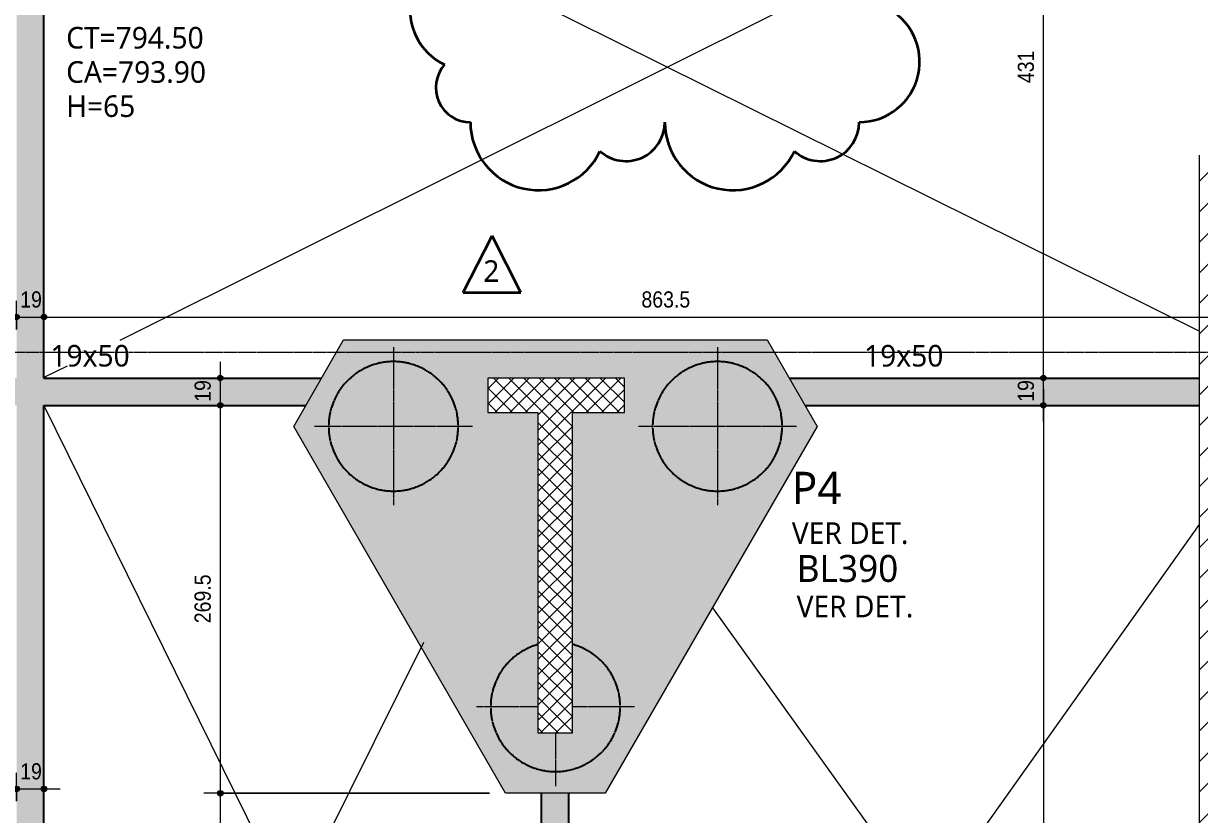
# Model space of a CAD drawing. Extents: x -2131 to 52870, y -3196 to 88043.
# Drawn here: x 44691 to 45508, y 404 to 953 of the extents above; entities that cross this region are included whole.
import ezdxf

# ---------------------------------------------------------------- set-up
doc = ezdxf.new("R2010")
doc.units = 0
for name, pattern in [('Centro de 6 mm', [1.32, 0.6, -0.24, 0.24, -0.24]), ('Hidden', [0.714375, 0.47625, -0.238125]), ('Traço', [0.635, 0.3175, -0.3175])]:
    doc.linetypes.add(name, pattern=pattern)
for name, color, linetype, lineweight in [('A-ANNO-DIMS', 7, 'Continuous', 9), ('A-ANNO-DIMS-75', 7, 'Continuous', 9), ('A-DETL-GENF', 7, 'Continuous', 18), ('G-ANNO-SYMB', 7, 'Continuous', 9), ('G-ANNO-TEXT', 7, 'Continuous', 9), ('S-BEAM', 7, 'Continuous', 25), ('S-BEAM-IDEN', 7, 'Continuous', 9), ('S-COLS-IDEN', 7, 'Continuous', 9), ('S-FNDN', 7, 'Continuous', 25), ('S-FNDN-HDLN', 7, 'Traço', 18), ('S-FNDN-IDEN', 7, 'Continuous', 9)]:
    doc.layers.add(name, color=color, linetype=linetype, lineweight=lineweight)
doc.layers.add('A-DETL', color=7, linetype='Continuous', lineweight=18, true_color=0x00a600)
doc.layers.add('G-ANNO-REVC', color=1, linetype='Continuous', lineweight=35, true_color=0xff0000)
doc.styles.add('Fira Sans_3', font='', dxfattribs={"width": 0.9, "height": 11.25})
doc.styles.add('Gadugi', font='gadugi.ttf', dxfattribs={"height": 15})
doc.styles.add('Gadugi_6', font='gadugi.ttf', dxfattribs={"height": 22.5})
doc.styles.add('Gadugi_7', font='gadugi.ttf', dxfattribs={"height": 0.2})
doc.styles.add('Gadugi_8', font='gadugi.ttf', dxfattribs={"height": 18.75})
doc.styles.get('Fira Sans_3').set_extended_font_data('Fira Sans')
doc.dimstyles.new('PED_1_5mm_ESQ_3', dxfattribs={"dimscale": 30.48, "dimtxt": 15.344768, "dimasz": 0.492126, "dimexe": 0.369094, "dimexo": 0.369094, "dimgap": 0.073819, "dimtad": 1, "dimdec": 1, "dimrnd": 0.5, "dimdsep": 46, "dimtxsty": 'Fira Sans_3', "dimblk1": 'DOTSMALL', "dimblk2": 'DOTSMALL', "dimsah": 1, "dimcen": 0.09, "dimdle": 0.369094, "dimazin": 0, "dimtfac": 1, "dimtdec": 4, "dimtix": 1, "dimtmove": 0, "dimatfit": 3, "dimfxl": 1, "dimtvp": 1, "dimtolj": 1, "dimtzin": 0, "dimarcsym": 2})
doc.dimstyles.new('PED_1_5mm_ESQ_7', dxfattribs={"dimscale": 30.48, "dimtxt": 15.344768, "dimasz": 0.492126, "dimexe": 0.369094, "dimexo": 0.369094, "dimgap": 0.073819, "dimtad": 1, "dimdec": 1, "dimrnd": 0.5, "dimdsep": 46, "dimtxsty": 'Fira Sans_3', "dimblk1": 'DOTSMALL', "dimblk2": 'DOTSMALL', "dimsah": 1, "dimcen": 0.09, "dimdle": 0.369094, "dimazin": 0, "dimtfac": 1, "dimtdec": 4, "dimtix": 1, "dimtmove": 0, "dimatfit": 3, "dimfxl": 1, "dimtvp": 1, "dimtolj": 1, "dimtzin": 0, "dimarcsym": 2})

# ---------------------------------------------------------------- blocks, each defined once
blk = doc.blocks.new('PED_BLTRG-3EST_R00 - 315x364x180 2-3763718-PL C 001 - FORMA DO TÉRREO')
at = {"layer": 'S-FNDN', "linetype": 'Hidden', "lineweight": 18}
for p, q in [((-37.01, 142.26), (-37.01, 179.13)), ((-92.01, 124.13), (-48.78, 124.13)), ((-24.78, 124.13), (17.99, 124.13)), ((-149.51, -125.73), (-149.51, -15.73)), ((75.49, -125.73), (75.49, -15.73)), ((-204.51, -70.73), (-94.51, -70.73)), ((20.49, -70.73), (130.49, -70.73))]:
    blk.add_line(p, q, dxfattribs=at)
at = {"layer": 'S-FNDN-HDLN'}
for centre in [(-149.51, -70.73), (75.49, -70.73)]:
    blk.add_circle(centre, 45, dxfattribs=at)
for start, end in [(360, 254.77107), (285.82024, 360)]:
    blk.add_arc((-37.01, 124.13), 45, start, end, dxfattribs=at)
blk = doc.blocks.new('PED_TAG_PILAR_R04 - PILAR VER DET_-2523782-PL C 001 - FORMA DO TÉRREO')
at = {"layer": 'S-COLS-IDEN', "insert": (0.115, -0.633), "char_height": 0.2, "width": 1.37089, "attachment_point": 1, "style": 'Gadugi_7'}
blk.add_mtext('VER DET.', dxfattribs=at)
blk = doc.blocks.new('PED_TAG_BLOCO_R03 - BLOCO DET_-2583237-PL C 001 - FORMA DO TÉRREO')
at = {"layer": 'S-FNDN-IDEN', "insert": (-0.977, -0.663), "char_height": 0.2, "width": 1.37089, "attachment_point": 1, "style": 'Gadugi_7'}
blk.add_mtext('VER DET.', dxfattribs=at)
blk = doc.blocks.new('DIMBLOCK403-PL C 001 - FORMA DO TÉRREO')
at = {"layer": 'A-ANNO-DIMS-75', "transparency": 16777216}
h = blk.add_hatch(color=256, dxfattribs=at)
edge = h.paths.add_edge_path(flags=0)
edge.add_arc((44686.68, 421.72), 1.88, 0, 360)
h = blk.add_hatch(color=256, dxfattribs=at)
edge = h.paths.add_edge_path(flags=0)
edge.add_arc((44705.68, 421.72), 1.88, 0, 360)
for p, q in [((44686.68, 413.13), (44686.68, 432.97)), ((44705.68, 413.13), (44705.68, 432.97)), ((44686.68, 421.72), (44716.93, 421.72)), ((44686.68, 421.72), (44686.68, 413.13)), ((44705.68, 421.72), (44705.68, 413.13))]:
    blk.add_line(p, q, dxfattribs=at)
for centre in [(44686.68, 421.72), (44705.68, 421.72)]:
    blk.add_circle(centre, 1.88, dxfattribs=at)
at = {"layer": 'A-ANNO-DIMS-75', "color": 0, "transparency": 16777216, "insert": (44689.2, 439.55), "char_height": 11.25, "width": 16.7612, "attachment_point": 1, "line_spacing_factor": 1.049215, "style": 'Fira Sans_3'}
blk.add_mtext('19', dxfattribs=at)
blk = doc.blocks.new('_DotSmall')
at = {"color": 0, "linetype": 'ByBlock', "const_width": 0.5}
blk.add_lwpolyline([(-0.0625, 0, 1), (0.0625, 0, 1)], format="xyb", close=True, dxfattribs=at)
blk = doc.blocks.new('DIMBLOCK411-PL C 001 - FORMA DO TÉRREO')
at = {"layer": 'A-ANNO-DIMS-75', "transparency": 16777216}
h = blk.add_hatch(color=256, dxfattribs=at)
edge = h.paths.add_edge_path(flags=0)
edge.add_arc((44686.68, 749.52), 1.88, 0, 360)
h = blk.add_hatch(color=256, dxfattribs=at)
edge = h.paths.add_edge_path(flags=0)
edge.add_arc((44705.68, 749.52), 1.88, 0, 360)
for p, q in [((44686.68, 740.92), (44686.68, 760.77)), ((44705.68, 740.92), (44705.68, 760.77)), ((44686.68, 749.52), (44705.68, 749.52)), ((44686.68, 749.52), (44686.68, 740.92)), ((44705.68, 749.52), (44705.68, 740.92))]:
    blk.add_line(p, q, dxfattribs=at)
for centre in [(44686.68, 749.52), (44705.68, 749.52)]:
    blk.add_circle(centre, 1.88, dxfattribs=at)
at = {"layer": 'A-ANNO-DIMS-75', "color": 0, "transparency": 16777216, "insert": (44689.2, 767.35), "char_height": 11.25, "width": 16.7612, "attachment_point": 1, "line_spacing_factor": 1.049215, "style": 'Fira Sans_3'}
blk.add_mtext('19', dxfattribs=at)
blk = doc.blocks.new('DIMBLOCK412-PL C 001 - FORMA DO TÉRREO')
at = {"layer": 'A-ANNO-DIMS-75', "transparency": 16777216}
h = blk.add_hatch(color=256, dxfattribs=at)
edge = h.paths.add_edge_path(flags=0)
edge.add_arc((44705.68, 749.52), 1.88, 0, 360)
h = blk.add_hatch(color=256, dxfattribs=at)
edge = h.paths.add_edge_path(flags=0)
edge.add_arc((45569.19, 749.52), 1.88, 0, 360)
for p, q in [((44705.68, 740.92), (44705.68, 760.77)), ((45569.19, 740.92), (45569.19, 760.77)), ((44705.68, 749.52), (45569.19, 749.52)), ((44705.68, 749.52), (44705.68, 740.92)), ((45569.19, 749.52), (45569.19, 740.92))]:
    blk.add_line(p, q, dxfattribs=at)
for centre in [(44705.68, 749.52), (45569.19, 749.52)]:
    blk.add_circle(centre, 1.88, dxfattribs=at)
at = {"layer": 'A-ANNO-DIMS-75', "color": 0, "transparency": 16777216, "insert": (45120.61, 767.35), "char_height": 11.25, "width": 40.3685, "attachment_point": 1, "line_spacing_factor": 1.049215, "style": 'Fira Sans_3'}
blk.add_mtext('863.5', dxfattribs=at)
blk = doc.blocks.new('DIMBLOCK475-PL C 001 - FORMA DO TÉRREO')
at = {"layer": 'A-ANNO-DIMS-75', "transparency": 16777216}
h = blk.add_hatch(color=256, dxfattribs=at)
edge = h.paths.add_edge_path(flags=0)
edge.add_arc((45399.79, 707.12), 1.88, 0, 360)
h = blk.add_hatch(color=256, dxfattribs=at)
edge = h.paths.add_edge_path(flags=0)
edge.add_arc((45399.79, 688.12), 1.88, 0, 360)
for p, q in [((45408.39, 707.12), (45388.54, 707.12)), ((45399.79, 676.87), (45399.79, 707.12)), ((45399.79, 707.12), (45408.39, 707.12)), ((45408.39, 688.12), (45388.54, 688.12)), ((45399.79, 688.12), (45408.39, 688.12))]:
    blk.add_line(p, q, dxfattribs=at)
for centre in [(45399.79, 707.12), (45399.79, 688.12)]:
    blk.add_circle(centre, 1.88, dxfattribs=at)
at = {"layer": 'A-ANNO-DIMS-75', "color": 0, "transparency": 16777216, "insert": (45381.97, 690.64), "char_height": 11.25, "width": 16.7612, "attachment_point": 1, "rotation": 90, "line_spacing_factor": 1.049215, "style": 'Fira Sans_3'}
blk.add_mtext('19', dxfattribs=at)
blk = doc.blocks.new('DIMBLOCK476-PL C 001 - FORMA DO TÉRREO')
at = {"layer": 'A-ANNO-DIMS-75', "transparency": 16777216}
h = blk.add_hatch(color=256, dxfattribs=at)
edge = h.paths.add_edge_path(flags=0)
edge.add_arc((45399.79, 1138.12), 1.88, 0, 360)
h = blk.add_hatch(color=256, dxfattribs=at)
edge = h.paths.add_edge_path(flags=0)
edge.add_arc((45399.79, 707.12), 1.88, 0, 360)
for p, q in [((45408.39, 1138.12), (45388.54, 1138.12)), ((45399.79, 707.12), (45399.79, 1138.12)), ((45399.79, 1138.12), (45408.39, 1138.12)), ((45408.39, 707.12), (45388.54, 707.12)), ((45399.79, 707.12), (45408.39, 707.12))]:
    blk.add_line(p, q, dxfattribs=at)
for centre in [(45399.79, 1138.12), (45399.79, 707.12)]:
    blk.add_circle(centre, 1.88, dxfattribs=at)
at = {"layer": 'A-ANNO-DIMS-75', "color": 0, "transparency": 16777216, "insert": (45381.97, 912), "char_height": 11.25, "width": 25.4959, "attachment_point": 1, "rotation": 90, "line_spacing_factor": 1.049215, "style": 'Fira Sans_3'}
blk.add_mtext('431', dxfattribs=at)
blk = doc.blocks.new('DIMBLOCK497-PL C 001 - FORMA DO TÉRREO')
at = {"layer": 'A-ANNO-DIMS-75', "transparency": 16777216}
h = blk.add_hatch(color=256, dxfattribs=at)
edge = h.paths.add_edge_path(flags=0)
edge.add_arc((44828.08, 707.12), 1.88, 0, 360)
h = blk.add_hatch(color=256, dxfattribs=at)
edge = h.paths.add_edge_path(flags=0)
edge.add_arc((44828.08, 688.12), 1.88, 0, 360)
for p, q in [((44828.08, 718.37), (44828.08, 688.12)), ((44819.49, 707.12), (44839.33, 707.12)), ((44828.08, 707.12), (44819.49, 707.12)), ((44819.49, 688.12), (44839.33, 688.12)), ((44828.08, 688.12), (44819.49, 688.12))]:
    blk.add_line(p, q, dxfattribs=at)
for centre in [(44828.08, 707.12), (44828.08, 688.12)]:
    blk.add_circle(centre, 1.88, dxfattribs=at)
at = {"layer": 'A-ANNO-DIMS-75', "color": 0, "transparency": 16777216, "insert": (44810.26, 690.64), "char_height": 11.25, "width": 16.7612, "attachment_point": 1, "rotation": 90, "line_spacing_factor": 1.049215, "style": 'Fira Sans_3'}
blk.add_mtext('19', dxfattribs=at)
blk = doc.blocks.new('DIMBLOCK498-PL C 001 - FORMA DO TÉRREO')
at = {"layer": 'A-ANNO-DIMS-75', "transparency": 16777216}
h = blk.add_hatch(color=256, dxfattribs=at)
edge = h.paths.add_edge_path(flags=0)
edge.add_arc((44828.08, 688.12), 1.88, 0, 360)
h = blk.add_hatch(color=256, dxfattribs=at)
edge = h.paths.add_edge_path(flags=0)
edge.add_arc((44828.08, 418.72), 1.88, 0, 360)
for p, q in [((44819.49, 688.12), (44839.33, 688.12)), ((44828.08, 688.12), (44819.49, 688.12)), ((44828.08, 688.12), (44828.08, 418.72)), ((45015.02, 418.72), (44816.83, 418.72)), ((44828.08, 418.72), (45015.02, 418.72))]:
    blk.add_line(p, q, dxfattribs=at)
for centre in [(44828.08, 688.12), (44828.08, 418.72)]:
    blk.add_circle(centre, 1.88, dxfattribs=at)
at = {"layer": 'A-ANNO-DIMS-75', "color": 0, "transparency": 16777216, "insert": (44810.26, 536.79), "char_height": 11.25, "width": 39.8964, "attachment_point": 1, "rotation": 90, "line_spacing_factor": 1.049215, "style": 'Fira Sans_3'}
blk.add_mtext('269.5', dxfattribs=at)
blk = doc.blocks.new('DIMBLOCK499-PL C 001 - FORMA DO TÉRREO')
at = {"layer": 'A-ANNO-DIMS-75', "transparency": 16777216}
h = blk.add_hatch(color=256, dxfattribs=at)
edge = h.paths.add_edge_path(flags=0)
edge.add_arc((44828.08, 418.72), 1.88, 0, 360)
h = blk.add_hatch(color=256, dxfattribs=at)
edge = h.paths.add_edge_path(flags=0)
edge.add_arc((44828.08, 288.12), 1.88, 0, 360)
for p, q in [((45015.02, 418.72), (44816.83, 418.72)), ((44828.08, 418.72), (44828.08, 288.12)), ((44828.08, 418.72), (45015.02, 418.72)), ((44979.44, 288.12), (44816.83, 288.12)), ((44828.08, 288.12), (44979.44, 288.12))]:
    blk.add_line(p, q, dxfattribs=at)
for centre in [(44828.08, 418.72), (44828.08, 288.12)]:
    blk.add_circle(centre, 1.88, dxfattribs=at)
at = {"layer": 'A-ANNO-DIMS-75', "color": 0, "transparency": 16777216, "insert": (44810.26, 337.19), "char_height": 11.25, "width": 38.9521, "attachment_point": 1, "rotation": 90, "line_spacing_factor": 1.049215, "style": 'Fira Sans_3'}
blk.add_mtext('130.5', dxfattribs=at)
blk = doc.blocks.new('DIMBLOCK541-PL C 001 - FORMA DO TÉRREO')
at = {"layer": 'A-ANNO-DIMS-75', "transparency": 16777216}
h = blk.add_hatch(color=256, dxfattribs=at)
edge = h.paths.add_edge_path(flags=0)
edge.add_arc((45399.79, 688.12), 1.88, 0, 360)
h = blk.add_hatch(color=256, dxfattribs=at)
edge = h.paths.add_edge_path(flags=0)
edge.add_arc((45399.79, -7.88), 1.87, 0, 360)
for p, q in [((45399.79, 699.37), (45399.79, -19.13)), ((45391.2, 688.12), (45411.04, 688.12)), ((45399.79, 688.12), (45391.2, 688.12)), ((45391.2, -7.88), (45411.04, -7.88)), ((45399.79, -7.88), (45391.2, -7.88))]:
    blk.add_line(p, q, dxfattribs=at)
for centre, radius in [((45399.79, 688.12), 1.88), ((45399.79, -7.88), 1.87)]:
    blk.add_circle(centre, radius, dxfattribs=at)
at = {"layer": 'A-ANNO-DIMS-75', "color": 0, "transparency": 16777216, "insert": (45381.97, 328.61), "char_height": 11.25, "width": 27.6206, "attachment_point": 1, "rotation": 90, "line_spacing_factor": 1.049215, "style": 'Fira Sans_3'}
blk.add_mtext('696', dxfattribs=at)
blk = doc.blocks.new('Family - ___-3895432-PL C 001 - FORMA DO TÉRREO')
at = {"layer": 'G-ANNO-REVC'}
for centre, radius, start, end in [((849.56, 1004.85), 47.25, 360, 154.79123), ((984.56, 1004.85), 47.25, 0, 154.79123), ((788.81, 1004.85), 27, 48.18969, 180), ((923.81, 1004.85), 27, 48.18969, 180), ((761.81, 962.85), 42, 90, 244.79123), ((1031.81, 980.85), 24, 318.18969, 90), ((1031.81, 926.85), 42, 270, 64.79123), ((761.81, 908.85), 24, 138.18969, 270), ((809.06, 884.85), 47.25, 180, 334.79123), ((869.81, 884.85), 27, 228.18969, 360), ((944.06, 884.85), 47.25, 180, 334.79123), ((1004.81, 884.85), 27, 228.18969, 360)]:
    blk.add_arc(centre, radius, start, end, dxfattribs=at)

msp = doc.modelspace()

# ---------------------------------------------------------------- hatches: boundary and pattern name
at = {"layer": 'A-DETL-GENF', "true_color": 0x0000ff}
h = msp.add_hatch(dxfattribs=at)
h.set_pattern_fill('FP_9', color=5, style=0, pattern_type=2)
h.set_pattern_definition([(45, (44240.043, 0), (-5.3033, 5.3033), []), (135, (44240.043, 0), (-5.3033, -5.3033), [])])
h.paths.add_polyline_path([(45048.691, 460.584), (45072.691, 460.584), (45072.691, 683.201), (45108.941, 683.201), (45108.941, 707.153), (45013.941, 707.153), (45013.941, 683.201), (45048.691, 683.201), (45048.691, 473.903)], flags=0)
at = {"layer": 'S-BEAM', "true_color": 0xf09862}
for points in [[(44686.68, 707.119), (44705.68, 707.119), (44705.68, 1110.119), (44700.178, 1110.119), (44700.178, 1138.119), (44686.68, 1138.119), (44686.68, 733.571)], [(44592.312, 688.119), (44887.533, 688.119), (44898.502, 707.119), (44592.312, 707.119)], [(45242.697, 688.119), (45508.191, 688.119), (45508.191, 707.119), (45223.328, 707.119), (45234.298, 688.119), (45234.544, 688.119)], [(44705.68, -7.881), (44705.68, 688.119), (44686.68, 688.119), (44686.68, -7.881)], [(45070.191, 288.119), (45070.191, 418.715), (45051.191, 418.715), (45051.191, 288.119)]]:
    msp.add_hatch(color=21, dxfattribs=at).paths.add_polyline_path(points, flags=0)
at = {"layer": 'S-FNDN', "lineweight": 18, "true_color": 0xff8000}
h = msp.add_hatch(dxfattribs=at)
h.set_pattern_fill('FP_6', color=30, style=0, pattern_type=2)
h.set_pattern_definition([(45, (44240.043, 0), (-10.6066, 10.6066), [])])
h.paths.add_polyline_path([(45588.191, -778.057), (45648.191, -778.057), (45648.191, 861.943), (45508.191, 861.943), (45508.191, -778.057), (45568.191, -778.057)], flags=0)
h.paths.add_polyline_path([(45568.191, -742.381), (45568.191, -179.849), (45588.191, -179.849), (45588.191, -742.381)], flags=0)
h.paths.add_polyline_path([(45583.191, -113.881), (45568.191, -113.881), (45568.191, 41.101), (45588.191, 41.101), (45588.191, -113.881)], flags=0)
h.paths.add_polyline_path([(45588.191, 107.169), (45568.191, 107.201), (45568.191, 707.119), (45588.191, 707.119), (45588.191, 107.201)], flags=0)
at = {"layer": 'S-FNDN', "true_color": 0xf09862}
h = msp.add_hatch(color=21, dxfattribs=at)
h.paths.add_polyline_path([(45064.631, 418.715), (45095.556, 418.715), (45242.697, 673.571), (45208.056, 733.571), (44913.774, 733.571), (44879.133, 673.571), (45026.274, 418.715), (45049.868, 418.715)], flags=0)
h.paths.add_polyline_path([(45064.631, 433.869), (45057.199, 433.869), (45049.868, 435.092), (45042.839, 437.505), (45036.302, 441.043), (45030.437, 445.608), (45025.404, 451.076), (45021.339, 457.298), (45018.353, 464.104), (45016.529, 471.308), (45015.915, 478.715), (45016.529, 486.122), (45018.353, 493.327), (45021.339, 500.133), (45025.404, 506.355), (45030.437, 511.823), (45036.302, 516.388), (45042.839, 519.925), (45048.691, 521.934), (45048.691, 683.201), (45013.941, 683.201), (45013.941, 707.153), (45108.941, 707.153), (45108.941, 683.201), (45072.691, 683.201), (45072.691, 522.088), (45078.991, 519.925), (45085.528, 516.388), (45091.393, 511.823), (45096.426, 506.355), (45100.491, 500.133), (45103.477, 493.327), (45105.301, 486.122), (45105.915, 478.715), (45105.301, 471.308), (45103.477, 464.104), (45100.491, 457.298), (45096.426, 451.076), (45091.393, 445.608), (45085.528, 441.043), (45078.991, 437.505), (45071.962, 435.092)], flags=0)
h.paths.add_polyline_path([(45169.699, 628.725), (45162.368, 629.948), (45155.339, 632.361), (45148.802, 635.898), (45142.937, 640.463), (45137.904, 645.931), (45133.839, 652.153), (45130.853, 658.959), (45129.029, 666.164), (45128.415, 673.571), (45129.029, 680.978), (45130.853, 688.182), (45133.839, 694.989), (45137.904, 701.21), (45142.937, 706.678), (45148.802, 711.243), (45155.339, 714.781), (45162.368, 717.194), (45169.699, 718.417), (45177.131, 718.417), (45184.462, 717.194), (45191.491, 714.781), (45198.028, 711.243), (45203.893, 706.678), (45208.926, 701.21), (45212.991, 694.989), (45215.977, 688.182), (45217.801, 680.978), (45218.415, 673.571), (45217.801, 666.164), (45215.977, 658.959), (45212.991, 652.153), (45208.926, 645.931), (45203.893, 640.463), (45198.028, 635.898), (45191.491, 632.361), (45184.462, 629.948), (45177.131, 628.725)], flags=0)
h.paths.add_polyline_path([(44944.699, 628.725), (44937.368, 629.948), (44930.339, 632.361), (44923.802, 635.898), (44917.937, 640.463), (44912.904, 645.931), (44908.839, 652.153), (44905.853, 658.959), (44904.029, 666.164), (44903.415, 673.571), (44904.029, 680.978), (44905.853, 688.182), (44908.839, 694.989), (44912.904, 701.21), (44917.937, 706.678), (44923.802, 711.243), (44930.339, 714.781), (44937.368, 717.194), (44944.699, 718.417), (44952.131, 718.417), (44959.462, 717.194), (44966.491, 714.781), (44973.028, 711.243), (44978.893, 706.678), (44983.926, 701.21), (44987.991, 694.989), (44990.977, 688.182), (44992.801, 680.978), (44993.415, 673.571), (44992.801, 666.164), (44990.977, 658.959), (44987.991, 652.153), (44983.926, 645.931), (44978.893, 640.463), (44973.028, 635.898), (44966.491, 632.361), (44959.462, 629.948), (44952.131, 628.725)], flags=0)
for points in [[(44952.131, 628.725), (44959.462, 629.948), (44966.491, 632.361), (44973.028, 635.898), (44978.893, 640.463), (44983.926, 645.931), (44987.991, 652.153), (44990.977, 658.959), (44992.801, 666.164), (44993.415, 673.571), (44992.801, 680.978), (44990.977, 688.182), (44987.991, 694.989), (44983.926, 701.21), (44978.893, 706.678), (44973.028, 711.243), (44966.491, 714.781), (44959.462, 717.194), (44952.131, 718.417), (44944.699, 718.417), (44937.368, 717.194), (44930.339, 714.781), (44923.802, 711.243), (44917.937, 706.678), (44912.904, 701.21), (44908.839, 694.989), (44905.853, 688.182), (44904.029, 680.978), (44903.415, 673.571), (44904.029, 666.164), (44905.853, 658.959), (44908.839, 652.153), (44912.904, 645.931), (44917.937, 640.463), (44923.802, 635.898), (44930.339, 632.361), (44937.368, 629.948), (44944.699, 628.725)], [(45169.699, 628.725), (45177.131, 628.725), (45184.462, 629.948), (45191.491, 632.361), (45198.028, 635.898), (45203.893, 640.463), (45208.926, 645.931), (45212.991, 652.153), (45215.977, 658.959), (45217.801, 666.164), (45218.415, 673.571), (45217.801, 680.978), (45215.977, 688.182), (45212.991, 694.989), (45208.926, 701.21), (45203.893, 706.678), (45198.028, 711.243), (45191.491, 714.781), (45184.462, 717.194), (45177.131, 718.417), (45169.699, 718.417), (45162.368, 717.194), (45155.339, 714.781), (45148.802, 711.243), (45142.937, 706.678), (45137.904, 701.21), (45133.839, 694.989), (45130.853, 688.182), (45129.029, 680.978), (45128.415, 673.571), (45129.029, 666.164), (45130.853, 658.959), (45133.839, 652.153), (45137.904, 645.931), (45142.937, 640.463), (45148.802, 635.898), (45155.339, 632.361), (45162.368, 629.948)], [(45057.199, 433.869), (45064.631, 433.869), (45071.962, 435.092), (45079.408, 437.731), (45085.528, 441.043), (45091.393, 445.608), (45096.426, 451.076), (45100.491, 457.298), (45103.477, 464.104), (45105.301, 471.308), (45105.915, 478.715), (45105.301, 486.122), (45103.477, 493.327), (45100.491, 500.133), (45096.426, 506.355), (45091.393, 511.823), (45085.528, 516.388), (45078.991, 519.925), (45072.691, 522.018), (45072.691, 460.584), (45048.691, 460.584), (45048.691, 521.934), (45042.839, 519.925), (45036.302, 516.388), (45030.437, 511.823), (45025.404, 506.355), (45021.339, 500.133), (45018.353, 493.327), (45016.529, 486.122), (45015.915, 478.715), (45016.529, 471.308), (45018.353, 464.104), (45021.339, 457.298), (45025.404, 451.076), (45030.437, 445.608), (45036.302, 441.043), (45042.839, 437.505), (45049.868, 435.092)]]:
    msp.add_hatch(color=21, dxfattribs=at).paths.add_polyline_path(points, flags=0)

# ---------------------------------------------------------------- linework, layer by layer
at = {"layer": 'A-DETL', "color": 9, "true_color": 0xc0c0c0}
for p, q in [((44758.555, 733.511), (45525.687, 1116.406)), ((44764.294, 1109.027), (45508.191, 739.802)), ((44721.785, 715.491), (44705.68, 707.452)), ((44705.68, 688.119), (44990.691, 109.807)), ((45130.691, 73.798), (45508.191, 605.413)), ((45169.945, 547.56), (45508.191, 75.802)), ((44705.68, -7.881), (44969.532, 523.715))]:
    msp.add_line(p, q, dxfattribs=at)
at = {"layer": 'A-DETL', "color": 1, "lineweight": 35, "true_color": 0xff0000}
for p, q in [((44996.9, 766.601), (45016.875, 805.805)), ((45036.851, 766.601), (45016.875, 805.805)), ((44996.9, 766.601), (45036.851, 766.601))]:
    msp.add_line(p, q, dxfattribs=at)
at = {"layer": 'A-DETL', "color": 7}
for p, q in [((45108.941, 707.153), (45013.941, 707.153)), ((45013.941, 707.153), (45013.941, 683.201)), ((45108.941, 683.201), (45108.941, 707.153)), ((45013.941, 683.201), (45048.691, 683.201)), ((45048.691, 683.201), (45048.691, 460.584)), ((45072.691, 460.584), (45072.691, 683.201)), ((45072.691, 683.201), (45108.941, 683.201)), ((45048.691, 460.584), (45072.691, 460.584))]:
    msp.add_line(p, q, dxfattribs=at)
at = {"layer": 'G-ANNO-SYMB', "linetype": 'Centro de 6 mm'}
msp.add_line((46168.509, 724.8), (42055.753, 724.8), dxfattribs=at)
at = {"layer": 'S-BEAM'}
for p, q in [((44705.68, 707.119), (44705.68, 1110.119)), ((44705.68, 707.119), (44898.502, 707.119)), ((45223.328, 707.119), (45508.191, 707.119)), ((44705.68, 688.119), (44887.533, 688.119)), ((44705.68, -7.881), (44705.68, 688.119)), ((45234.298, 688.119), (45508.191, 688.119)), ((45051.191, 288.119), (45051.191, 418.715)), ((45070.191, 288.119), (45070.191, 418.715))]:
    msp.add_line(p, q, dxfattribs=at)
at = {"layer": 'S-FNDN', "lineweight": 18}
for p, q in [((45508.191, -778.057), (45508.191, 861.943)), ((44879.133, 673.571), (44913.774, 733.571)), ((44913.774, 733.571), (45208.056, 733.571)), ((45208.056, 733.571), (45242.697, 673.571)), ((45026.274, 418.715), (44879.133, 673.571)), ((45242.697, 673.571), (45095.556, 418.715)), ((45095.556, 418.715), (45026.274, 418.715))]:
    msp.add_line(p, q, dxfattribs=at)
at = {"layer": 'S-FNDN'}
for centre, start, end in [((44948.415, 673.571), 121.56668, 126.767885), ((44948.415, 673.571), 117.194582, 121.456293), ((44948.415, 673.571), 111.817519, 116.982638), ((44948.415, 673.571), 107.394061, 111.697573), ((44948.415, 673.571), 102.066173, 107.210341), ((44948.415, 673.571), 97.608528, 101.934845), ((44948.415, 673.571), 92.3119, 97.446385), ((44948.415, 673.571), 87.833212, 92.166788), ((44948.415, 673.571), 82.553615, 87.6881), ((44948.415, 673.571), 78.065155, 82.391472), ((44948.415, 673.571), 72.789659, 77.933827), ((44948.415, 673.571), 68.302427, 72.605939), ((44948.415, 673.571), 63.017362, 68.182481), ((44948.415, 673.571), 58.543707, 62.805418), ((44948.415, 673.571), 53.232115, 58.43332), ((45173.415, 673.571), 121.56668, 126.767885), ((45173.415, 673.571), 117.194582, 121.456293), ((45173.415, 673.571), 111.817519, 116.982638), ((45173.415, 673.571), 107.394061, 111.697573), ((45173.415, 673.571), 102.066173, 107.210341), ((45173.415, 673.571), 97.608528, 101.934845), ((45173.415, 673.571), 92.3119, 97.446385), ((45173.415, 673.571), 87.833212, 92.166788), ((45173.415, 673.571), 82.553615, 87.6881), ((45173.415, 673.571), 78.065155, 82.391472), ((45173.415, 673.571), 72.789659, 77.933827), ((45173.415, 673.571), 68.302427, 72.605939), ((45173.415, 673.571), 63.017362, 68.182481), ((45173.415, 673.571), 58.543707, 62.805418), ((45173.415, 673.571), 53.232115, 58.43332), ((44948.415, 673.571), 136.880819, 140.965172), ((44948.415, 673.571), 131.314181, 136.574773), ((44948.415, 673.571), 127.018322, 131.211933), ((44948.415, 673.571), 48.788067, 52.981678), ((44948.415, 673.571), 43.425227, 48.685819), ((44948.415, 673.571), 39.034828, 43.119181), ((45173.415, 673.571), 136.880819, 140.965172), ((45173.415, 673.571), 131.314181, 136.574773), ((45173.415, 673.571), 127.018322, 131.211933), ((45173.415, 673.571), 48.788067, 52.981678), ((45173.415, 673.571), 43.425227, 48.685819), ((45173.415, 673.571), 39.034828, 43.119181), ((44948.415, 673.571), 150.805641, 156.357685), ((44948.415, 673.571), 146.815358, 150.716513), ((44948.415, 673.571), 141.060406, 146.421915), ((44948.415, 673.571), 33.578085, 38.939594), ((44948.415, 673.571), 29.283487, 33.184642), ((44948.415, 673.571), 23.642315, 29.194359), ((45173.415, 673.571), 150.805641, 156.357685), ((45173.415, 673.571), 146.815358, 150.716513), ((45173.415, 673.571), 141.060406, 146.421915), ((45173.415, 673.571), 33.578085, 38.939594), ((45173.415, 673.571), 29.283487, 33.184642), ((45173.415, 673.571), 23.642315, 29.194359), ((44948.415, 673.571), 160.550107, 166.559431), ((44948.415, 673.571), 156.908459, 160.466344), ((44948.415, 673.571), 19.533656, 23.091541), ((44948.415, 673.571), 13.440569, 19.449893), ((45173.415, 673.571), 160.550107, 166.559431), ((45173.415, 673.571), 156.908459, 160.466344), ((45173.415, 673.571), 19.533656, 23.091541), ((45173.415, 673.571), 13.440569, 19.449893), ((44948.415, 673.571), 170.293978, 178.623182), ((44948.415, 673.571), 167.477335, 170.214963), ((44948.415, 673.571), 9.785037, 12.522665), ((44948.415, 673.571), 1.376818, 9.706022), ((45173.415, 673.571), 170.293978, 178.623182), ((45173.415, 673.571), 167.477335, 170.214963), ((45173.415, 673.571), 9.785037, 12.522665), ((45173.415, 673.571), 1.376818, 9.706022), ((44948.415, 673.571), 181.376818, 189.706022), ((44948.415, 673.571), 350.293978, 358.623182), ((45173.415, 673.571), 181.376818, 189.706022), ((45173.415, 673.571), 350.293978, 358.623182), ((44948.415, 673.571), 189.785037, 192.522665), ((44948.415, 673.571), 193.440569, 199.449893), ((44948.415, 673.571), 340.550107, 346.559431), ((44948.415, 673.571), 347.477335, 350.214963), ((45173.415, 673.571), 189.785037, 192.522665), ((45173.415, 673.571), 193.440569, 199.449893), ((45173.415, 673.571), 340.550107, 346.559431), ((45173.415, 673.571), 347.477335, 350.214963), ((44948.415, 673.571), 199.533656, 203.091541), ((44948.415, 673.571), 203.642315, 209.194359), ((44948.415, 673.571), 330.805641, 336.357685), ((44948.415, 673.571), 336.908459, 340.466344), ((45173.415, 673.571), 199.533656, 203.091541), ((45173.415, 673.571), 203.642315, 209.194359), ((45173.415, 673.571), 330.805641, 336.357685), ((45173.415, 673.571), 336.908459, 340.466344), ((44948.415, 673.571), 209.283487, 213.184642), ((44948.415, 673.571), 213.578085, 218.939594), ((44948.415, 673.571), 219.034828, 223.119181), ((44948.415, 673.571), 316.880819, 320.965172), ((44948.415, 673.571), 321.060406, 326.421915), ((44948.415, 673.571), 326.815358, 330.716513), ((45173.415, 673.571), 209.283487, 213.184642), ((45173.415, 673.571), 213.578085, 218.939594), ((45173.415, 673.571), 219.034828, 223.119181), ((45173.415, 673.571), 316.880819, 320.965172), ((45173.415, 673.571), 321.060406, 326.421915), ((45173.415, 673.571), 326.815358, 330.716513), ((44948.415, 673.571), 223.425227, 228.685819), ((44948.415, 673.571), 228.788067, 232.981678), ((44948.415, 673.571), 233.232115, 238.43332), ((44948.415, 673.571), 301.56668, 306.767885), ((44948.415, 673.571), 307.018322, 311.211933), ((44948.415, 673.571), 311.314181, 316.574773), ((45173.415, 673.571), 223.425227, 228.685819), ((45173.415, 673.571), 228.788067, 232.981678), ((45173.415, 673.571), 233.232115, 238.43332), ((45173.415, 673.571), 301.56668, 306.767885), ((45173.415, 673.571), 307.018322, 311.211933), ((45173.415, 673.571), 311.314181, 316.574773), ((44948.415, 673.571), 238.543707, 242.805418), ((44948.415, 673.571), 243.017362, 248.182481), ((44948.415, 673.571), 248.302427, 252.605939), ((44948.415, 673.571), 252.789659, 257.933827), ((44948.415, 673.571), 258.065155, 262.391472), ((44948.415, 673.571), 262.553615, 267.6881), ((44948.415, 673.571), 272.3119, 277.446385), ((44948.415, 673.571), 277.608528, 281.934845), ((44948.415, 673.571), 282.066173, 287.210341), ((44948.415, 673.571), 287.394061, 291.697573), ((44948.415, 673.571), 291.817519, 296.982638), ((44948.415, 673.571), 297.194582, 301.456293), ((45173.415, 673.571), 238.543707, 242.805418), ((45173.415, 673.571), 243.017362, 248.182481), ((45173.415, 673.571), 248.302427, 252.605939), ((45173.415, 673.571), 252.789659, 257.933827), ((45173.415, 673.571), 258.065155, 262.391472), ((45173.415, 673.571), 262.553615, 267.6881), ((45173.415, 673.571), 272.3119, 277.446385), ((45173.415, 673.571), 277.608528, 281.934845), ((45173.415, 673.571), 282.066173, 287.210341), ((45173.415, 673.571), 287.394061, 291.697573), ((45173.415, 673.571), 291.817519, 296.982638), ((45173.415, 673.571), 297.194582, 301.456293), ((44948.415, 673.571), 267.833212, 272.166788), ((45173.415, 673.571), 267.833212, 272.166788), ((45060.915, 478.715), 127.018322, 131.211933), ((45060.915, 478.715), 121.56668, 126.767885), ((45060.915, 478.715), 117.194582, 121.456293), ((45060.915, 478.715), 111.817519, 116.982638), ((45060.915, 478.715), 107.394061, 111.697573), ((45060.915, 478.715), 105.797005, 107.210341), ((45060.915, 478.715), 72.789659, 74.806797), ((45060.915, 478.715), 68.302427, 72.605939), ((45060.915, 478.715), 63.017362, 68.182481), ((45060.915, 478.715), 58.543707, 62.805418), ((45060.915, 478.715), 53.232115, 58.43332), ((45060.915, 478.715), 48.788067, 52.981678), ((45060.915, 478.715), 141.060406, 146.421915), ((45060.915, 478.715), 136.880819, 140.965172), ((45060.915, 478.715), 131.314181, 136.574773), ((45060.915, 478.715), 43.425227, 48.685819), ((45060.915, 478.715), 39.034828, 43.119181), ((45060.915, 478.715), 33.578085, 38.939594), ((45060.915, 478.715), 150.805641, 156.357685), ((45060.915, 478.715), 146.815358, 150.716513), ((45060.915, 478.715), 29.283487, 33.184642), ((45060.915, 478.715), 23.642315, 29.194359), ((45060.915, 478.715), 160.550107, 166.559431), ((45060.915, 478.715), 156.908459, 160.466344), ((45060.915, 478.715), 19.533656, 23.091541), ((45060.915, 478.715), 13.440569, 19.449893), ((45060.915, 478.715), 170.293978, 178.623182), ((45060.915, 478.715), 167.477335, 170.214963), ((45060.915, 478.715), 9.785037, 12.522665), ((45060.915, 478.715), 1.376818, 9.706022), ((45060.915, 478.715), 181.376818, 189.706022), ((45060.915, 478.715), 350.293978, 358.623182), ((45060.915, 478.715), 189.785037, 192.522665), ((45060.915, 478.715), 193.440569, 199.449893), ((45060.915, 478.715), 340.550107, 346.559431), ((45060.915, 478.715), 347.477335, 350.214963), ((45060.915, 478.715), 199.533656, 203.091541), ((45060.915, 478.715), 203.642315, 209.194359), ((45060.915, 478.715), 330.805641, 336.357685), ((45060.915, 478.715), 336.908459, 340.466344), ((45060.915, 478.715), 209.283487, 213.184642), ((45060.915, 478.715), 213.578085, 218.939594), ((45060.915, 478.715), 219.034828, 223.119181), ((45060.915, 478.715), 316.880819, 320.965172), ((45060.915, 478.715), 321.060406, 326.421915), ((45060.915, 478.715), 326.815358, 330.716513), ((45060.915, 478.715), 223.425227, 228.685819), ((45060.915, 478.715), 228.788067, 232.981678), ((45060.915, 478.715), 233.232115, 238.43332), ((45060.915, 478.715), 301.56668, 306.767885), ((45060.915, 478.715), 307.018322, 311.211933), ((45060.915, 478.715), 311.314181, 316.574773), ((45060.915, 478.715), 238.543707, 242.805418), ((45060.915, 478.715), 243.017362, 248.182481), ((45060.915, 478.715), 248.302427, 252.605939), ((45060.915, 478.715), 252.789659, 257.933827), ((45060.915, 478.715), 258.065155, 262.391472), ((45060.915, 478.715), 262.553615, 267.6881), ((45060.915, 478.715), 267.833212, 272.166788), ((45060.915, 478.715), 272.3119, 277.446385), ((45060.915, 478.715), 277.608528, 281.934845), ((45060.915, 478.715), 282.066173, 287.210341), ((45060.915, 478.715), 287.394061, 291.697573), ((45060.915, 478.715), 291.817519, 296.982638), ((45060.915, 478.715), 297.194582, 301.456293)]:
    msp.add_arc(centre, 45, start, end, dxfattribs=at)

# ---------------------------------------------------------------- block references
at = {"layer": 'G-ANNO-REVC'}
msp.add_blockref('Family - ___-3895432-PL C 001 - FORMA DO TÉRREO', (44240.043, 0), dxfattribs=at)
at = {"layer": 'S-COLS-IDEN', "xscale": 74.99999999999996, "yscale": 74.99999999999996, "zscale": 74.99999999999996}
msp.add_blockref('PED_TAG_PILAR_R04 - PILAR VER DET_-2523782-PL C 001 - FORMA DO TÉRREO', (45216.436, 654.386), dxfattribs=at)
at = {"layer": 'S-FNDN', "lineweight": 18, "rotation": 180}
msp.add_blockref('PED_BLTRG-3EST_R00 - 315x364x180 2-3763718-PL C 001 - FORMA DO TÉRREO', (45023.908, 602.84), dxfattribs=at)
at = {"layer": 'S-FNDN-IDEN', "xscale": 74.99999999999996, "yscale": 74.99999999999996, "zscale": 74.99999999999996}
msp.add_blockref('PED_TAG_BLOCO_R03 - BLOCO DET_-2583237-PL C 001 - FORMA DO TÉRREO', (45301.696, 605.617), dxfattribs=at)

# ---------------------------------------------------------------- texts
at = {"layer": 'G-ANNO-TEXT', "color": 1, "true_color": 0xff0000, "insert": (45010.795, 788.921), "char_height": 15, "width": 13.82911, "attachment_point": 1, "style": 'Gadugi'}
msp.add_mtext('2', dxfattribs=at)
at = {"layer": 'S-BEAM-IDEN', "char_height": 15, "width": 67.34175, "attachment_point": 1, "style": 'Gadugi'}
for insert in [(44710.172, 730.125), (45275.269, 730.125)]:
    msp.add_mtext('19x50', dxfattribs=dict(at, insert=insert))
at = {"layer": 'S-COLS-IDEN', "insert": (45225.052, 642.03), "char_height": 22.5, "width": 42.68986, "attachment_point": 1, "style": 'Gadugi_6'}
msp.add_mtext('P4', dxfattribs=at)
at = {"layer": 'S-FNDN-IDEN', "char_height": 15, "attachment_point": 1, "style": 'Gadugi'}
for s, insert, width in [('CT=794.50', (44721.093, 951.033), 122.05692), ('CA=793.90', (44721.093, 927.255), 125.06325), ('H=65', (44721.093, 903.51), 63.73416)]:
    msp.add_mtext(s, dxfattribs=dict(at, insert=insert, width=width))
at = {"layer": 'S-FNDN-IDEN', "color": 5, "true_color": 0x0000ff, "insert": (45228.436, 584.231), "char_height": 18.75, "width": 85.37972, "attachment_point": 1, "style": 'Gadugi_8'}
msp.add_mtext('BL390', dxfattribs=at)

# ---------------------------------------------------------------- dimensions: what is measured, and where the dimension line sits
at = {"layer": 'A-ANNO-DIMS'}
for base, p1, p2, override, picture, middle in [((45399.795, 1138.119), (45397.143, 707.119), (45397.143, 1138.119), {"dimpost": '<>', "dimfxl": 430.999989}, 'DIMBLOCK476-PL C 001 - FORMA DO TÉRREO', (45391.822, 922.619)), ((44828.084, 688.119), (44830.735, 707.119), (44830.735, 688.119), {"dimpost": '<>', "dimfxl": 19}, 'DIMBLOCK497-PL C 001 - FORMA DO TÉRREO', (44820.029, 697.619)), ((45399.795, 707.119), (45397.143, 688.119), (45397.143, 707.119), {"dimpost": '<>', "dimfxl": 19}, 'DIMBLOCK475-PL C 001 - FORMA DO TÉRREO', (45391.74, 697.619)), ((45399.795, -7.881), (45402.446, 688.119), (45402.446, -7.881), {"dimpost": '<>', "dimfxl": 695.999993}, 'DIMBLOCK541-PL C 001 - FORMA DO TÉRREO', (45391.74, 340.119)), ((44828.084, 418.715), (44830.735, 688.119), (45026.274, 418.715), {"dimpost": '<>', "dimfxl": 332.887342}, 'DIMBLOCK498-PL C 001 - FORMA DO TÉRREO', (44820.029, 553.417)), ((44828.084, 288.119), (45026.274, 418.715), (44990.691, 288.119), {"dimpost": '<>', "dimfxl": 135.356793}, 'DIMBLOCK499-PL C 001 - FORMA DO TÉRREO', (44820.111, 353.417))]:
    dim = msp.add_linear_dim(base=base, p1=p1, p2=p2, angle=90, dimstyle='PED_1_5mm_ESQ_7', override=override, dxfattribs=at)
    dim.commit()
    dim.dimension.update_dxf_attribs({"geometry": picture, "text_midpoint": middle})
for base, p1, p2, override, picture, middle in [((44705.68, 749.523), (44686.68, 752.174), (44705.68, 752.174), {"dimpost": '<>', "dimfxl": 19}, 'DIMBLOCK411-PL C 001 - FORMA DO TÉRREO', (44696.18, 757.577)), ((45569.189, 749.523), (44705.68, 752.174), (45569.189, 752.174), {"dimpost": '<>', "dimfxl": 863.509269}, 'DIMBLOCK412-PL C 001 - FORMA DO TÉRREO', (45137.435, 757.496)), ((44705.68, 421.723), (44686.68, 424.375), (44705.68, 424.375), {"dimpost": '<>', "dimfxl": 19}, 'DIMBLOCK403-PL C 001 - FORMA DO TÉRREO', (44696.18, 429.778))]:
    dim = msp.add_linear_dim(base=base, p1=p1, p2=p2, dimstyle='PED_1_5mm_ESQ_3', override=override, dxfattribs=at)
    dim.commit()
    dim.dimension.update_dxf_attribs({"geometry": picture, "text_midpoint": middle})

doc.saveas('drawing.dxf')
